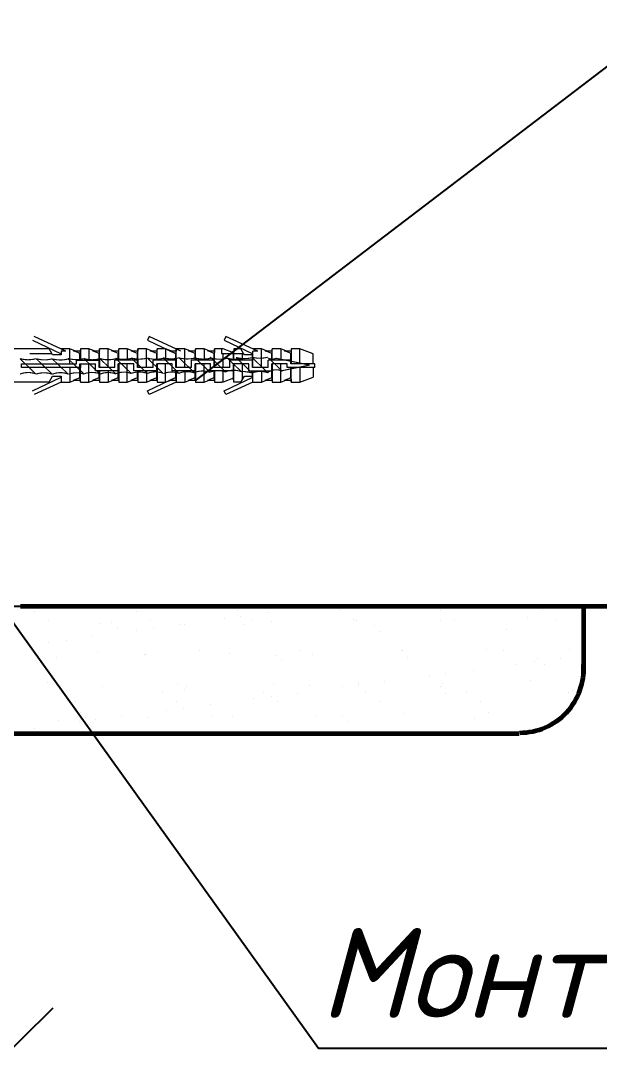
# Paper-space layout '24 (Испр)' of a CAD drawing. Header units: millimetres. Extents: x 215 to 14640, y -3257 to 166.
# Drawn here: x 1396.82 to 1419.41, y -3100.5 to -3059.54 of the extents above; entities that cross this region are included whole.
import ezdxf

# ---------------------------------------------------------------- set-up
doc = ezdxf.new("R2010")
doc.units = ezdxf.units.MM
for name, color, linetype in [('PDF _0', 7, 'Continuous'), ('PDF _Основные линии', 7, 'Continuous'), ('PDF _Текст', 7, 'Continuous'), ('TUOTEKUVA_PITK_', 6, 'Continuous'), ('TXT', 7, 'Continuous')]:
    doc.layers.add(name, color=color, linetype=linetype)
doc.styles.add('PDF ISOCPEUR Italic', font='isocpeui.ttf')

psp = doc.layouts.new('24 (Испр)')

# ---------------------------------------------------------------- linework, layer by layer
at = {"color": 7, "lineweight": 9}
psp.add_line((1408.284, -3072.984), (1408.277, -3072.984), dxfattribs=at)
at = {"layer": 'PDF _0', "lineweight": 25}
for points in [[(1403.617, -3073.582), (1422.024, -3059.544), (1422.96, -3059.544), (1461.136, -3059.544)], [(1394.038, -3079.564), (1408.423, -3099.61), (1409.359, -3099.61), (1447.535, -3099.61)], [(1381.738, -3082.373), (1379.738, -3082.373), (1418.765, -3082.373)], [(1397.357, -3082.586), (1397.357, -3082.586)], [(1401.315, -3082.586), (1401.315, -3082.586)], [(1405.274, -3082.544), (1405.274, -3082.544)], [(1408.168, -3082.416), (1408.168, -3082.416)], [(1409.232, -3082.544), (1409.232, -3082.544)], [(1413.19, -3082.544), (1413.19, -3082.544)], [(1417.148, -3082.544), (1417.148, -3082.544)], [(1397.911, -3082.927), (1397.911, -3082.927)], [(1400.337, -3083.012), (1400.337, -3083.012)], [(1401.869, -3082.927), (1401.869, -3082.927)], [(1404.763, -3082.841), (1404.763, -3082.841)], [(1405.401, -3082.756), (1405.401, -3082.756)], [(1405.827, -3082.884), (1405.827, -3082.884)], [(1406.465, -3082.629), (1406.465, -3082.629)], [(1406.593, -3082.969), (1406.593, -3082.969)], [(1409.785, -3082.884), (1409.785, -3082.884)], [(1409.913, -3082.927), (1409.913, -3082.927)], [(1413.19, -3082.927), (1413.19, -3082.927)], [(1413.743, -3082.884), (1413.743, -3082.884)], [(1416.594, -3082.799), (1416.594, -3082.799)], [(1417.701, -3082.884), (1417.701, -3082.884)], [(1399.911, -3083.054), (1399.911, -3083.054)], [(1400.592, -3083.225), (1400.592, -3083.225)], [(1401.315, -3083.31), (1401.315, -3083.31)], [(1401.996, -3083.225), (1401.996, -3083.225)], [(1403.018, -3083.097), (1403.018, -3083.097)], [(1403.188, -3083.097), (1403.188, -3083.097)], [(1405.486, -3083.097), (1405.486, -3083.097)], [(1410.594, -3083.139), (1410.594, -3083.139)], [(1410.806, -3083.352), (1410.806, -3083.352)], [(1415.743, -3083.267), (1415.743, -3083.267)], [(1397.911, -3083.778), (1397.911, -3083.778)], [(1398.592, -3083.693), (1398.592, -3083.693)], [(1399.613, -3083.522), (1399.613, -3083.522)], [(1399.826, -3084.161), (1399.826, -3084.161)], [(1401.656, -3084.246), (1401.656, -3084.246)], [(1401.699, -3084.246), (1401.699, -3084.246)], [(1403.784, -3084.118), (1403.784, -3084.118)], [(1404.976, -3084.203), (1404.976, -3084.203)], [(1407.742, -3084.118), (1407.742, -3084.118)], [(1408.21, -3084.246), (1408.21, -3084.246)], [(1411.658, -3084.118), (1411.658, -3084.118)], [(1411.7, -3084.118), (1411.7, -3084.118)], [(1414.977, -3084.076), (1414.977, -3084.076)], [(1415.658, -3084.118), (1415.658, -3084.118)], [(1418.212, -3084.076), (1418.212, -3084.076)], [(1398.209, -3084.374), (1398.209, -3084.374)], [(1406.763, -3084.289), (1406.763, -3084.289)], [(1406.976, -3084.501), (1406.976, -3084.501)], [(1411.913, -3084.374), (1411.913, -3084.374)], [(1416.169, -3084.629), (1416.169, -3084.629)], [(1416.85, -3084.544), (1416.85, -3084.544)], [(1416.978, -3084.416), (1416.978, -3084.416)], [(1417.233, -3084.629), (1417.233, -3084.629)], [(1417.871, -3084.416), (1417.871, -3084.416)], [(1413.402, -3085.012), (1413.402, -3085.012)], [(1414.466, -3084.884), (1414.466, -3084.884)], [(1397.868, -3085.353), (1397.868, -3085.353)], [(1402.933, -3085.395), (1402.933, -3085.395)], [(1406.678, -3085.395), (1406.678, -3085.395)], [(1408.083, -3085.48), (1408.083, -3085.48)], [(1409.998, -3085.353), (1409.998, -3085.353)], [(1409.998, -3085.438), (1409.998, -3085.438)], [(1411.019, -3085.31), (1411.019, -3085.31)], [(1412.764, -3085.097), (1412.764, -3085.097)], [(1413.275, -3085.395), (1413.275, -3085.395)], [(1416.68, -3085.267), (1416.68, -3085.267)], [(1398.421, -3085.736), (1398.421, -3085.736)], [(1399.996, -3085.523), (1399.996, -3085.523)], [(1402.337, -3085.736), (1402.337, -3085.736)], [(1403.188, -3085.608), (1403.188, -3085.608)], [(1403.273, -3085.523), (1403.273, -3085.523)], [(1406.295, -3085.736), (1406.295, -3085.736)], [(1407.614, -3085.778), (1407.614, -3085.778)], [(1409.359, -3085.523), (1409.359, -3085.523)], [(1410.253, -3085.736), (1410.253, -3085.736)], [(1413.19, -3085.523), (1413.19, -3085.523)], [(1413.402, -3085.778), (1413.402, -3085.778)], [(1414.211, -3085.736), (1414.211, -3085.736)], [(1418.169, -3085.736), (1418.169, -3085.736)], [(1418.339, -3085.65), (1418.339, -3085.65)], [(1398.932, -3086.076), (1398.932, -3086.076)], [(1402.89, -3086.076), (1402.89, -3086.076)], [(1404.21, -3086.204), (1404.21, -3086.204)], [(1405.912, -3085.991), (1405.912, -3085.991)], [(1406.593, -3085.906), (1406.593, -3085.906)], [(1406.848, -3086.076), (1406.848, -3086.076)], [(1410.806, -3086.076), (1410.806, -3086.076)], [(1414.764, -3086.076), (1414.764, -3086.076)], [(1399.145, -3086.502), (1399.145, -3086.502)], [(1399.358, -3086.714), (1399.358, -3086.714)], [(1400.762, -3086.672), (1400.762, -3086.672)], [(1401.741, -3086.714), (1401.741, -3086.714)], [(1402.507, -3086.459), (1402.507, -3086.459)], [(1403.146, -3086.374), (1403.146, -3086.374)], [(1404.295, -3086.629), (1404.295, -3086.629)], [(1405.061, -3086.672), (1405.061, -3086.672)], [(1408.295, -3086.672), (1408.295, -3086.672)], [(1409.359, -3086.672), (1409.359, -3086.672)], [(1411.743, -3086.544), (1411.743, -3086.544)], [(1415.062, -3086.502), (1415.062, -3086.502)], [(1398.294, -3086.842), (1398.294, -3086.842)], [(1399.102, -3086.885), (1399.102, -3086.885)], [(1399.741, -3086.8), (1399.741, -3086.8)], [(1409.615, -3086.885), (1409.615, -3086.885)], [(1414.509, -3086.757), (1414.509, -3086.757)], [(1396.889, -3087.31), (1396.889, -3087.31)], [(1397.357, -3087.14), (1397.357, -3087.14)], [(1400.847, -3087.31), (1400.847, -3087.31)], [(1404.805, -3087.31), (1404.805, -3087.31)], [(1408.763, -3087.31), (1408.763, -3087.31)], [(1412.722, -3087.31), (1412.722, -3087.31)], [(1416.68, -3087.31), (1416.68, -3087.31)], [(1395.57, -3100.504), (1398.081, -3098.035)]]:
    psp.add_lwpolyline(points, dxfattribs=at)
at = {"layer": 'PDF _Основные линии', "lineweight": 60}
for points in [[(1396.804, -3082.373), (1439.109, -3082.373)], [(1418.765, -3082.373), (1418.765, -3085.012)], [(1416.254, -3087.353), (1380.248, -3087.353)]]:
    psp.add_lwpolyline(points, dxfattribs=at)
psp.add_arc((1416.282, -3084.819), 2.49, 270, 3.8452, dxfattribs=at)
at = {"layer": 'TUOTEKUVA_PITK_', "color": 7, "linetype": 'Continuous', "lineweight": 9}
for p, q in [((1398.576, -3072.425), (1397.338, -3071.848)), ((1401.827, -3071.848), (1401.756, -3072)), ((1403.065, -3072.425), (1401.827, -3071.848)), ((1404.82, -3071.848), (1404.749, -3072)), ((1406.058, -3072.425), (1404.82, -3071.848)), ((1397.921, -3072.339), (1396.198, -3072.339)), ((1397.267, -3072), (1398.391, -3072.524)), ((1398.025, -3072.519), (1397.921, -3072.339)), ((1398.726, -3072.339), (1398.391, -3072.339)), ((1398.726, -3072.906), (1398.726, -3072.339)), ((1398.927, -3072.416), (1398.726, -3072.339)), ((1399.139, -3072.339), (1399.132, -3072.416)), ((1399.139, -3072.339), (1399.139, -3072.726)), ((1399.474, -3072.339), (1399.139, -3072.339)), ((1399.474, -3072.339), (1399.474, -3072.771)), ((1399.675, -3072.416), (1399.474, -3072.339)), ((1399.887, -3072.339), (1399.88, -3072.416)), ((1399.887, -3072.726), (1399.887, -3072.339)), ((1400.222, -3072.339), (1399.887, -3072.339)), ((1400.222, -3073.055), (1400.222, -3072.339)), ((1400.423, -3072.416), (1400.222, -3072.339)), ((1400.635, -3072.339), (1400.628, -3072.416)), ((1400.635, -3072.771), (1400.635, -3072.339)), ((1400.97, -3072.339), (1400.635, -3072.339)), ((1400.97, -3072.339), (1400.97, -3072.771)), ((1401.171, -3072.416), (1400.97, -3072.339)), ((1401.383, -3072.339), (1401.376, -3072.416)), ((1401.383, -3072.726), (1401.383, -3072.339)), ((1401.719, -3072.339), (1401.383, -3072.339)), ((1401.719, -3073.055), (1401.719, -3072.339)), ((1401.919, -3072.416), (1401.719, -3072.339)), ((1401.756, -3072), (1402.88, -3072.524)), ((1402.131, -3072.339), (1402.125, -3072.416)), ((1402.131, -3072.771), (1402.131, -3072.339)), ((1402.467, -3072.339), (1402.131, -3072.339)), ((1402.467, -3072.339), (1402.467, -3072.771)), ((1402.667, -3072.416), (1402.467, -3072.339)), ((1402.88, -3072.339), (1402.873, -3072.416)), ((1402.88, -3072.726), (1402.88, -3072.339)), ((1403.215, -3072.339), (1402.88, -3072.339)), ((1403.215, -3073.055), (1403.215, -3072.339)), ((1403.416, -3072.416), (1403.215, -3072.339)), ((1403.628, -3072.339), (1403.621, -3072.416)), ((1403.628, -3072.771), (1403.628, -3072.339)), ((1403.963, -3072.339), (1403.628, -3072.339)), ((1403.963, -3072.339), (1403.963, -3072.771)), ((1404.164, -3072.416), (1403.963, -3072.339)), ((1404.376, -3072.339), (1404.369, -3072.416)), ((1404.376, -3073.055), (1404.376, -3072.339)), ((1404.647, -3072.339), (1404.376, -3072.339)), ((1404.711, -3072.339), (1404.647, -3072.339)), ((1404.647, -3072.339), (1404.647, -3072.519)), ((1405.11, -3072.493), (1404.711, -3072.339)), ((1404.749, -3072), (1405.872, -3072.524)), ((1405.124, -3072.339), (1405.11, -3072.493)), ((1405.403, -3072.339), (1405.124, -3072.339)), ((1405.507, -3072.519), (1405.403, -3072.339)), ((1406.208, -3072.339), (1405.872, -3072.339)), ((1406.208, -3073.055), (1406.208, -3072.339)), ((1406.407, -3072.416), (1406.208, -3072.339)), ((1406.62, -3072.339), (1406.614, -3072.416)), ((1406.62, -3072.771), (1406.62, -3072.339)), ((1406.956, -3072.339), (1406.62, -3072.339)), ((1406.956, -3072.339), (1406.956, -3072.771)), ((1407.155, -3072.416), (1406.956, -3072.339)), ((1407.369, -3072.339), (1407.362, -3072.416)), ((1407.369, -3072.339), (1407.369, -3072.913)), ((1407.704, -3072.339), (1407.369, -3072.339)), ((1407.704, -3072.913), (1407.704, -3072.339)), ((1408.22, -3072.532), (1407.704, -3072.339)), ((1397.165, -3072.519), (1398.025, -3072.519)), ((1398.055, -3072.571), (1398.025, -3072.519)), ((1398.391, -3072.571), (1398.055, -3072.571)), ((1398.391, -3072.425), (1398.391, -3072.571)), ((1398.576, -3072.425), (1398.391, -3072.425)), ((1398.873, -3072.416), (1399.134, -3072.416)), ((1398.983, -3072.913), (1398.983, -3072.771)), ((1398.983, -3072.771), (1399.873, -3072.771)), ((1399.125, -3072.726), (1399.125, -3072.518)), ((1399.125, -3072.726), (1399.139, -3072.726)), ((1399.622, -3072.416), (1399.882, -3072.416)), ((1399.873, -3073.055), (1399.873, -3072.518)), ((1399.887, -3072.726), (1399.887, -3073.055)), ((1400.37, -3072.416), (1400.63, -3072.416)), ((1401.37, -3072.771), (1400.48, -3072.771)), ((1400.48, -3073.055), (1400.48, -3072.771)), ((1400.621, -3072.771), (1400.621, -3072.518)), ((1401.118, -3072.416), (1401.378, -3072.416)), ((1401.37, -3073.055), (1401.37, -3072.518)), ((1401.383, -3072.726), (1401.383, -3073.055)), ((1401.866, -3072.416), (1402.126, -3072.416)), ((1402.866, -3072.771), (1401.976, -3072.771)), ((1401.976, -3073.055), (1401.976, -3072.771)), ((1402.118, -3072.771), (1402.118, -3072.518)), ((1402.614, -3072.416), (1402.875, -3072.416)), ((1402.866, -3073.055), (1402.866, -3072.518)), ((1402.88, -3072.726), (1402.88, -3073.055)), ((1403.362, -3072.416), (1403.623, -3072.416)), ((1404.362, -3072.771), (1403.472, -3072.771)), ((1403.472, -3073.055), (1403.472, -3072.771)), ((1403.614, -3072.771), (1403.614, -3072.518)), ((1404.111, -3072.416), (1404.371, -3072.416)), ((1404.362, -3073.055), (1404.362, -3072.518)), ((1404.647, -3072.519), (1404.711, -3072.519)), ((1404.711, -3073.055), (1404.711, -3072.519)), ((1404.711, -3072.519), (1405.11, -3072.519)), ((1405.859, -3072.771), (1404.969, -3072.771)), ((1404.969, -3073.055), (1404.969, -3072.771)), ((1405.11, -3072.519), (1405.124, -3072.519)), ((1405.11, -3072.771), (1405.11, -3072.519)), ((1405.124, -3072.771), (1405.124, -3072.519)), ((1405.124, -3072.519), (1405.459, -3072.519)), ((1405.459, -3072.519), (1405.507, -3072.519)), ((1405.459, -3072.771), (1405.459, -3072.519)), ((1405.537, -3072.571), (1405.507, -3072.519)), ((1405.859, -3072.571), (1405.537, -3072.571)), ((1405.859, -3073.055), (1405.859, -3072.571)), ((1405.872, -3072.571), (1405.859, -3072.571)), ((1406.058, -3072.425), (1405.872, -3072.425)), ((1405.872, -3072.571), (1405.872, -3072.425)), ((1405.872, -3073.055), (1405.872, -3072.571)), ((1406.354, -3072.416), (1406.615, -3072.416)), ((1406.465, -3073.055), (1406.465, -3072.771)), ((1407.355, -3072.771), (1406.465, -3072.771)), ((1406.607, -3072.771), (1406.607, -3072.518)), ((1407.102, -3072.416), (1407.364, -3072.416)), ((1407.355, -3072.913), (1407.355, -3072.518)), ((1408.22, -3072.913), (1408.22, -3072.532)), ((1396.843, -3073.055), (1396.843, -3072.913)), ((1396.843, -3072.913), (1398.983, -3072.913)), ((1399.125, -3073.055), (1396.843, -3073.055)), ((1398.726, -3073.061), (1398.726, -3073.629)), ((1399.125, -3073.449), (1399.125, -3072.913)), ((1399.125, -3072.913), (1399.732, -3072.913)), ((1399.139, -3072.913), (1399.139, -3073.061)), ((1399.139, -3073.629), (1399.139, -3073.061)), ((1399.474, -3073.629), (1399.474, -3072.913)), ((1399.731, -3073.197), (1399.731, -3072.913)), ((1400.621, -3073.197), (1399.731, -3073.197)), ((1400.621, -3073.197), (1399.731, -3073.197)), ((1400.48, -3073.055), (1399.873, -3073.055)), ((1399.873, -3073.449), (1399.873, -3073.197)), ((1399.887, -3073.197), (1399.887, -3073.629)), ((1400.222, -3073.197), (1400.222, -3073.629)), ((1400.621, -3073.449), (1400.621, -3072.913)), ((1401.228, -3072.913), (1400.621, -3072.913)), ((1400.635, -3072.913), (1400.635, -3073.629)), ((1400.97, -3073.629), (1400.97, -3072.913)), ((1401.228, -3073.197), (1401.228, -3072.913)), ((1402.118, -3073.197), (1401.228, -3073.197)), ((1402.118, -3073.197), (1401.228, -3073.197)), ((1401.977, -3073.055), (1401.37, -3073.055)), ((1401.37, -3073.449), (1401.37, -3073.197)), ((1401.383, -3073.197), (1401.383, -3073.629)), ((1401.719, -3073.197), (1401.719, -3073.629)), ((1402.118, -3073.449), (1402.118, -3072.913)), ((1402.724, -3072.913), (1402.118, -3072.913)), ((1402.131, -3072.913), (1402.131, -3073.629)), ((1402.467, -3073.629), (1402.467, -3072.913)), ((1402.724, -3073.197), (1402.724, -3072.913)), ((1403.614, -3073.197), (1402.724, -3073.197)), ((1403.614, -3073.197), (1402.724, -3073.197)), ((1403.473, -3073.055), (1402.866, -3073.055)), ((1402.866, -3073.449), (1402.866, -3073.197)), ((1402.88, -3073.197), (1402.88, -3073.629)), ((1403.215, -3073.197), (1403.215, -3073.629)), ((1403.614, -3073.449), (1403.614, -3072.913)), ((1404.22, -3072.913), (1403.614, -3072.913)), ((1403.628, -3072.913), (1403.628, -3073.629)), ((1403.963, -3073.629), (1403.963, -3072.913)), ((1404.22, -3073.197), (1404.22, -3072.913)), ((1405.11, -3073.197), (1404.22, -3073.197)), ((1404.969, -3073.055), (1404.362, -3073.055)), ((1404.362, -3073.449), (1404.362, -3073.197)), ((1404.376, -3073.197), (1404.376, -3073.629)), ((1404.711, -3073.629), (1404.711, -3073.197)), ((1405.11, -3073.474), (1405.11, -3072.913)), ((1405.717, -3072.913), (1405.11, -3072.913)), ((1405.124, -3073.629), (1405.124, -3072.913)), ((1405.459, -3073.53), (1405.459, -3072.913)), ((1405.717, -3073.202), (1405.717, -3072.913)), ((1406.465, -3073.055), (1405.859, -3073.055)), ((1406.607, -3073.449), (1406.607, -3072.913)), ((1407.213, -3072.913), (1406.607, -3072.913)), ((1406.62, -3072.913), (1406.62, -3073.629)), ((1406.956, -3073.629), (1406.956, -3072.913)), ((1407.213, -3073.055), (1407.213, -3072.913)), ((1408.284, -3073.055), (1407.213, -3073.055)), ((1408.284, -3072.913), (1407.355, -3072.913)), ((1407.355, -3073.449), (1407.355, -3073.055)), ((1407.369, -3073.629), (1407.369, -3073.055)), ((1407.704, -3073.055), (1407.704, -3073.629)), ((1408.22, -3073.055), (1408.22, -3073.435)), ((1408.284, -3073.055), (1408.284, -3072.913)), ((1397.267, -3073.967), (1398.391, -3073.443)), ((1397.921, -3073.629), (1398.055, -3073.396)), ((1398.055, -3073.396), (1398.391, -3073.396)), ((1398.391, -3073.396), (1398.391, -3073.629)), ((1398.726, -3073.629), (1398.925, -3073.551)), ((1398.872, -3073.551), (1399.134, -3073.551)), ((1399.134, -3073.551), (1399.125, -3073.449)), ((1399.132, -3073.551), (1399.139, -3073.629)), ((1399.474, -3073.629), (1399.673, -3073.551)), ((1399.62, -3073.551), (1399.882, -3073.551)), ((1399.882, -3073.551), (1399.873, -3073.449)), ((1399.88, -3073.551), (1399.887, -3073.629)), ((1400.222, -3073.629), (1400.422, -3073.551)), ((1400.368, -3073.551), (1400.63, -3073.551)), ((1400.63, -3073.551), (1400.621, -3073.449)), ((1400.628, -3073.551), (1400.635, -3073.629)), ((1400.97, -3073.629), (1401.17, -3073.551)), ((1401.117, -3073.551), (1401.378, -3073.551)), ((1401.378, -3073.551), (1401.37, -3073.449)), ((1401.376, -3073.551), (1401.383, -3073.629)), ((1401.719, -3073.629), (1401.918, -3073.551)), ((1401.756, -3073.967), (1402.88, -3073.443)), ((1401.865, -3073.551), (1402.126, -3073.551)), ((1402.126, -3073.551), (1402.118, -3073.449)), ((1402.125, -3073.551), (1402.131, -3073.629)), ((1402.467, -3073.629), (1402.666, -3073.551)), ((1402.613, -3073.551), (1402.875, -3073.551)), ((1402.875, -3073.551), (1402.866, -3073.449)), ((1402.873, -3073.551), (1402.88, -3073.629)), ((1403.215, -3073.629), (1403.414, -3073.551)), ((1403.361, -3073.551), (1403.623, -3073.551)), ((1403.623, -3073.551), (1403.614, -3073.449)), ((1403.621, -3073.551), (1403.628, -3073.629)), ((1403.963, -3073.629), (1404.162, -3073.551)), ((1404.109, -3073.551), (1404.371, -3073.551)), ((1404.371, -3073.551), (1404.362, -3073.449)), ((1404.369, -3073.551), (1404.376, -3073.629)), ((1405.11, -3073.474), (1404.711, -3073.629)), ((1404.749, -3073.967), (1405.872, -3073.443)), ((1405.124, -3073.629), (1405.11, -3073.474)), ((1405.403, -3073.629), (1405.459, -3073.53)), ((1405.459, -3073.53), (1405.537, -3073.396)), ((1405.537, -3073.396), (1405.859, -3073.396)), ((1406.607, -3073.202), (1405.717, -3073.202)), ((1405.859, -3073.396), (1405.859, -3073.202)), ((1405.859, -3073.396), (1405.872, -3073.396)), ((1405.872, -3073.396), (1405.872, -3073.202)), ((1405.872, -3073.629), (1405.872, -3073.396)), ((1406.208, -3073.202), (1406.208, -3073.629)), ((1406.208, -3073.629), (1406.407, -3073.551)), ((1406.354, -3073.551), (1406.615, -3073.551)), ((1406.607, -3073.449), (1406.615, -3073.551)), ((1406.614, -3073.551), (1406.62, -3073.629)), ((1406.956, -3073.629), (1407.155, -3073.551)), ((1407.102, -3073.551), (1407.364, -3073.551)), ((1407.355, -3073.449), (1407.364, -3073.551)), ((1407.362, -3073.551), (1407.369, -3073.629)), ((1407.704, -3073.629), (1408.22, -3073.435)), ((1397.921, -3073.629), (1396.198, -3073.629)), ((1398.391, -3073.629), (1397.338, -3074.119)), ((1398.391, -3073.629), (1398.726, -3073.629)), ((1399.139, -3073.629), (1399.474, -3073.629)), ((1399.887, -3073.629), (1400.222, -3073.629)), ((1400.635, -3073.629), (1400.97, -3073.629)), ((1401.383, -3073.629), (1401.719, -3073.629)), ((1401.827, -3074.119), (1401.756, -3073.967)), ((1402.88, -3073.629), (1401.827, -3074.119)), ((1402.131, -3073.629), (1402.467, -3073.629)), ((1402.88, -3073.629), (1403.215, -3073.629)), ((1403.628, -3073.629), (1403.963, -3073.629)), ((1404.376, -3073.629), (1404.647, -3073.629)), ((1404.711, -3073.629), (1404.647, -3073.629)), ((1404.82, -3074.119), (1404.749, -3073.967)), ((1405.872, -3073.629), (1404.82, -3074.119)), ((1405.403, -3073.629), (1405.124, -3073.629)), ((1405.872, -3073.629), (1406.208, -3073.629)), ((1406.62, -3073.629), (1406.956, -3073.629)), ((1407.369, -3073.629), (1407.704, -3073.629))]:
    psp.add_line(p, q, dxfattribs=at)
for centre, radius, start, end in [((1379.748, -3120.008), 51.29, 67.8035, 68.1069), ((1476.467, -3078.946), 77.608, 175.17381, 175.24934), ((1380.497, -3120.008), 51.29, 67.8035, 68.1069), ((1477.215, -3078.946), 77.608, 175.17381, 175.24934), ((1381.245, -3120.008), 51.29, 67.8035, 68.1069), ((1477.963, -3078.946), 77.608, 175.17381, 175.24934), ((1381.993, -3120.008), 51.29, 67.8035, 68.1069), ((1478.711, -3078.946), 77.608, 175.17381, 175.24934), ((1382.741, -3120.008), 51.29, 67.8035, 68.1069), ((1479.459, -3078.946), 77.608, 175.17381, 175.24934), ((1383.489, -3120.008), 51.29, 67.8035, 68.1069), ((1480.207, -3078.946), 77.608, 175.17381, 175.24934), ((1384.237, -3120.008), 51.29, 67.8035, 68.1069), ((1480.956, -3078.946), 77.608, 175.17381, 175.24934), ((1384.986, -3120.008), 51.29, 67.8035, 68.1069), ((1481.704, -3078.946), 77.608, 175.17381, 175.24934), ((1387.123, -3120.273), 51.577, 67.8043, 68.1076), ((1482.518, -3078.826), 76.173, 175.17271, 175.25006), ((1387.871, -3120.273), 51.577, 67.8043, 68.1076), ((1379.782, -3026.042), 51.201, 291.8913, 292.1968), ((1380.53, -3026.042), 51.201, 291.8913, 292.1968), ((1381.278, -3026.042), 51.201, 291.8913, 292.1968), ((1382.026, -3026.042), 51.201, 291.8913, 292.1968), ((1382.775, -3026.042), 51.201, 291.8913, 292.1968), ((1383.523, -3026.042), 51.201, 291.8913, 292.1968), ((1384.271, -3026.042), 51.201, 291.8913, 292.1968), ((1385.019, -3026.042), 51.201, 291.8913, 292.1968), ((1387.26, -3026.034), 51.21, 291.8913, 292.1968), ((1388.009, -3026.034), 51.21, 291.8913, 292.1968)]:
    psp.add_arc(centre, radius, start, end, dxfattribs=at)
at = {"layer": 'TXT', "const_width": 0.0441}
for points in [[(1396.779, -3072.714, 0.134316), (1397.408, -3072.719, 0.281599)], [(1397.415, -3072.718, 0.134316), (1398.043, -3072.724, 0.281599)], [(1398.043, -3072.724, 0.134316), (1398.672, -3072.729, 0.281599)], [(1398.651, -3072.709, 0.134316), (1399.28, -3072.714, 0.281599)], [(1399.28, -3072.714, 0.134316), (1399.908, -3072.719, 0.281599)], [(1399.903, -3072.714, 0.134316), (1400.532, -3072.719, 0.281599)], [(1400.511, -3072.699, 0.134316), (1401.14, -3072.704, 0.281599)], [(1401.124, -3072.689, 0.134316), (1401.753, -3072.694, 0.281599)], [(1401.753, -3072.694, 0.134316), (1402.381, -3072.699, 0.281599)], [(1402.36, -3072.679, 0.134316), (1402.989, -3072.684, 0.281599)], [(1402.989, -3072.684, 0.134316), (1403.618, -3072.689, 0.281599)], [(1403.618, -3072.689, 0.134316), (1404.246, -3072.694, 0.281599)], [(1404.246, -3072.694, 0.134316), (1404.875, -3072.699, 0.281599)], [(1404.875, -3072.699, 0.126389), (1405.467, -3072.713, 0.281599)], [(1405.214, -3072.67, 0.134316), (1405.843, -3072.675, 0.281599)], [(1405.822, -3072.655, 0.134316), (1406.45, -3072.66, 0.281599)], [(1406.462, -3072.691, 0.272032), (1406.767, -3072.699, 0.272032)], [(1404.205, -3073.254, 0.189572), (1403.587, -3073.258, 0.286419)], [(1404.813, -3073.239, 0.189572), (1404.194, -3073.243, 0.286419)], [(1405.42, -3073.224, 0.189572), (1404.802, -3073.229, 0.286419)], [(1405.843, -3073.275, 0.068283), (1405.41, -3073.214, 0.286419)], [(1406.461, -3073.27, 0.189572), (1405.843, -3073.275, 0.286419)], [(1407.021, -3073.209, 0.29379), (1406.451, -3073.26, 0.286419)], [(1397.403, -3073.313, 0.189572), (1396.785, -3073.318, 0.286419)], [(1398.044, -3073.323, 0.170355), (1397.415, -3073.318, 0.286419)], [(1398.662, -3073.318, 0.189572), (1398.044, -3073.323, 0.286419)], [(1399.291, -3073.323, 0.189572), (1398.672, -3073.328, 0.286419)], [(1399.898, -3073.308, 0.189572), (1399.28, -3073.313, 0.286419)], [(1400.527, -3073.313, 0.189572), (1399.909, -3073.318, 0.286419)], [(1401.135, -3073.298, 0.189572), (1400.516, -3073.303, 0.286419)], [(1401.753, -3073.293, 0.170355), (1401.124, -3073.288, 0.286419)], [(1402.371, -3073.288, 0.189572), (1401.753, -3073.293, 0.286419)], [(1403, -3073.293, 0.189572), (1402.381, -3073.298, 0.286419)], [(1403.607, -3073.278, 0.189572), (1402.989, -3073.283, 0.286419)]]:
    psp.add_lwpolyline(points, format="xyb", dxfattribs=at)
for points in [[(1396.785, -3072.719), (1397.393, -3073.303)], [(1397.415, -3072.718), (1398.033, -3073.313)], [(1398.043, -3072.724), (1398.662, -3073.318)], [(1398.651, -3072.709), (1399.259, -3073.293)], [(1399.28, -3072.714), (1399.888, -3073.298)], [(1399.908, -3072.719), (1400.516, -3073.303)], [(1400.516, -3072.704), (1401.124, -3073.288)], [(1401.124, -3072.689), (1401.742, -3073.283)], [(1401.753, -3072.694), (1402.371, -3073.288)], [(1402.36, -3072.679), (1402.968, -3073.263)], [(1402.989, -3072.684), (1403.597, -3073.268)], [(1403.586, -3072.659), (1404.194, -3073.243)], [(1404.194, -3072.644), (1404.802, -3073.229)], [(1404.802, -3072.629), (1405.41, -3073.214)], [(1405.224, -3072.68), (1405.832, -3073.265)], [(1405.843, -3072.675), (1406.451, -3073.26)], [(1406.502, -3072.711), (1407.021, -3073.209)], [(1406.767, -3072.699), (1408.087, -3072.966)], [(1406.98, -3073.189), (1408.085, -3072.966)]]:
    psp.add_lwpolyline(points, dxfattribs=at)

# ---------------------------------------------------------------- texts
at = {"layer": 'PDF _Текст', "insert": (1408.477, -3096.678), "char_height": 3.49992, "attachment_point": 4, "style": 'PDF ISOCPEUR Italic'}
psp.add_mtext('Монтажная пена', dxfattribs=at)

doc.saveas('drawing.dxf')
